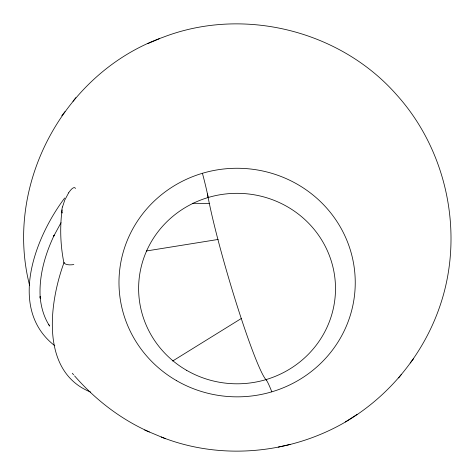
<?xml version="1.0" encoding="UTF-8"?>
<svg xmlns="http://www.w3.org/2000/svg" width="475" height="475" viewBox="0 0 475 475"><rect width="100%" height="100%" fill="white"/><g stroke="black" fill="none" stroke-linecap="round" stroke-linejoin="round"><path stroke-width="0.71" d="M62.065 209.873C59.773 227.495 60.42 245.48 63.917 262.907C66.221 265.359 70.644 264.985 73.821 264.575M62.498 206.987L64.778 200.052L68.626 192.856M61.014 222.692L53.693 236.229L54.239 235.113C44.941 254.713 38.701 276.391 40.25 298.252L40.108 296.554C40.993 306.945 43.878 317.3 49.655 326.064L48.723 324.544M161.251 436.988C219.29 460.014 286.841 454.326 341.293 424.359C387.808 398.448 423.848 354.801 440.545 304.243C464.2 233.059 446.975 150.694 396.762 94.958C340.165 30.311 243.135 6.347 163.056 37.264C64.624 72.075 3.545 184.021 29.664 285.683M64.683 198.027C35.067 237.31 7.262 308.881 54.797 345.741M61.78 115.769L64.992 111.655M72.984 101.3L75.822 97.654M410.24 362.989L413.458 358.863M398.662 377.916L401.488 374.294M345.349 421.99L357.034 414.455M172.651 361.018L241.407 318.434M64.362 262.396L63.923 262.859C49.026 303.644 40.28 371.866 90.618 392.071M159.297 38.754L147.778 43.629M278.207 447.117L290.094 444.446M146.371 250.984L218.156 239.442M192.648 203.264L209.707 203.52M74.557 375.867C95.154 399.505 120.626 419.223 149.34 431.959M144.655 430.023L165.502 438.746M72.307 373.261L73.607 374.793M75.602 188.367C74.052 186.117 71.297 189.305 70.199 190.683A22.23 17.058 -49.2 0 0 68.626 192.856M62.225 213.055L62.077 212.212M202.415 173.256A53.443 4.079 73.5 0 1 208.145 197.481M265.976 379.644A53.443 4.079 73.5 0 1 271.813 391.851M266.386 380.048A106.881 8.152 73.5 0 1 236.538 303.881A106.881 8.152 73.5 0 1 207.492 193.919M61.887 212.266A18.394 14.695 -47.6 0 1 62.385 206.981M176.688 380.73A118.133 114.291 0.5 0 0 355.235 284.145A118.133 114.291 0.5 0 0 179.413 182.792A118.133 114.291 0.5 0 0 176.688 380.73M186.705 370.375A98.444 95.243 0.5 0 0 335.492 289.887A98.444 95.243 0.5 0 0 188.979 205.432A98.444 95.243 0.5 0 0 186.705 370.375"/></g></svg>
